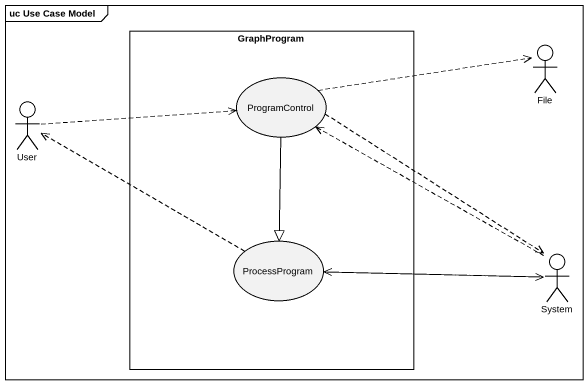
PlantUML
@startuml
mainframe uc Use Case Model
rectangle GraphProgram {
  usecase ProgramControl
  usecase ProcessProgram
}
actor "File" as File_
actor User
actor System
ProgramControl .right.> File_
ProgramControl --|> ProcessProgram
ProgramControl ..> System
User .right.> ProgramControl
ProcessProgram .left.> User
ProcessProgram .right.> System
System .up.> ProgramControl
System .left.> ProcessProgram
@enduml
